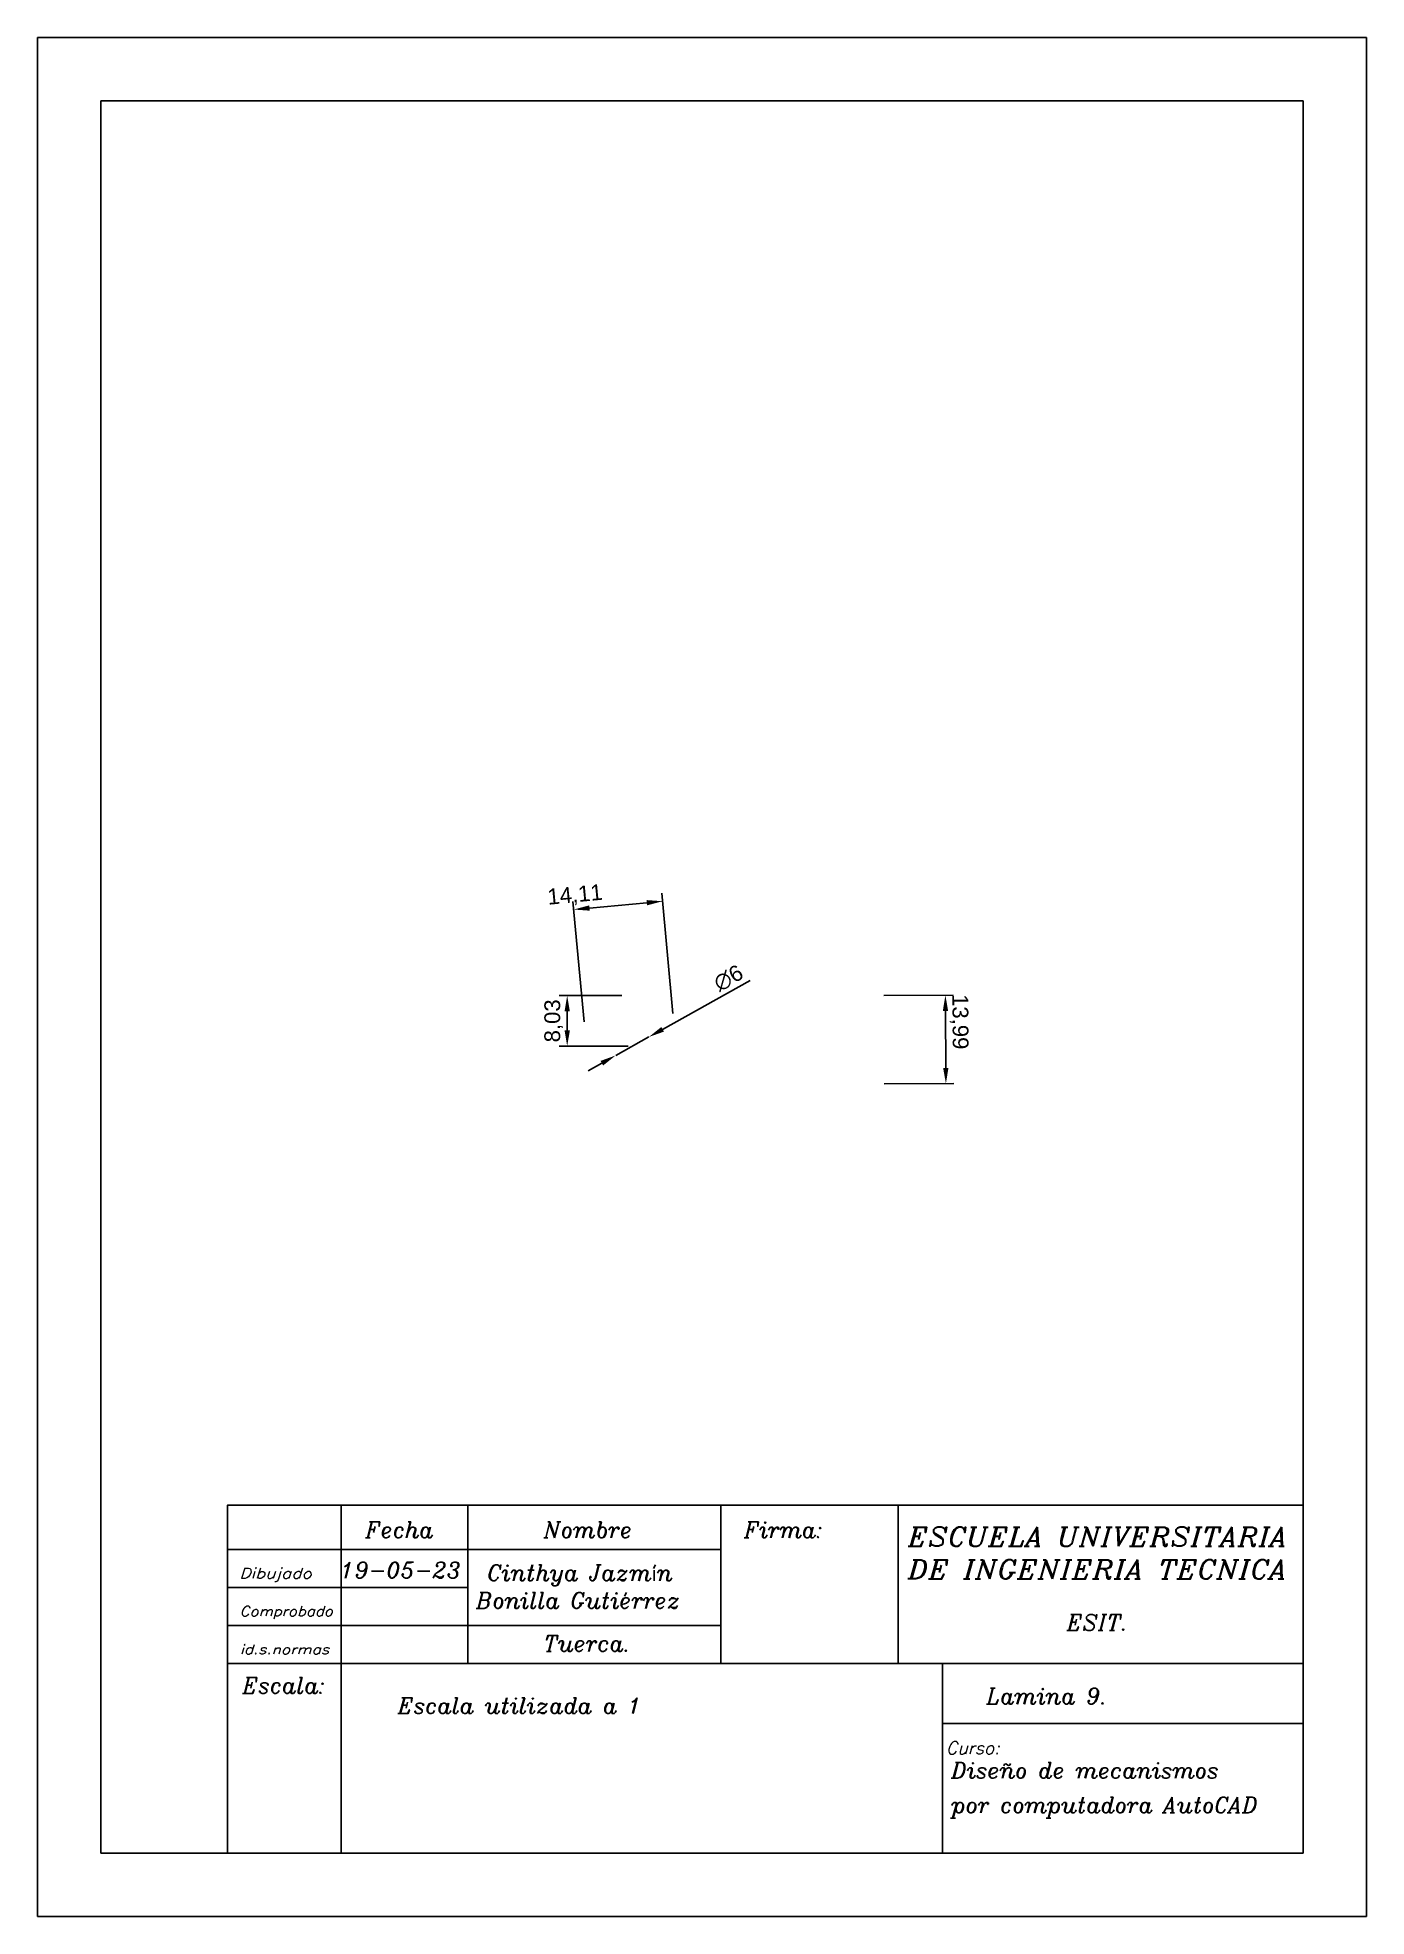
# Model space of a CAD drawing. Header units: inches. Extents: x 0 to 210, y 0 to 297.
import ezdxf
from ezdxf.enums import TextEntityAlignment as Align

# ---------------------------------------------------------------- set-up
doc = ezdxf.new("R2010")
doc.units = ezdxf.units.IN
doc.header["$MEASUREMENT"] = 0
doc.layers.get('0').update_dxf_attribs({"true_color": 0xc2ced6})
doc.styles.add('ITALIC', font='italic', dxfattribs={"height": 2})
doc.styles.add('ITALICC', font='italicc', dxfattribs={"height": 3})
doc.styles.get("Standard").update_dxf_attribs({"font": 'Arial.ttf'})
doc.dimstyles.new('ISO-25', dxfattribs={"dimtxt": 2.5, "dimasz": 2.5, "dimexe": 1.25, "dimexo": 0.625, "dimtad": 1, "dimtxsty": 'Standard', "dimcen": 2.5, "dimadec": 0, "dimazin": 0, "dimtfac": 1, "dimtmove": 0, "dimatfit": 3, "dimfxl": 1, "dimarcsym": 0})

# ---------------------------------------------------------------- blocks, each defined once
blk = doc.blocks.new('*D25')
at = {"color": 0, "lineweight": -2, "transparency": 16777216}
for p, q in [((112.63, 148.12), (98.79, 140.4)), ((91.37, 136.27), (96.61, 139.19)), ((89.18, 135.05), (87, 133.83))]:
    blk.add_line(p, q, dxfattribs=at)
at = {"color": 0, "transparency": 16777216}
for points in [[(98.59, 140.77), (99, 140.04), (96.61, 139.19)], [(88.98, 135.41), (89.39, 134.69), (91.37, 136.27)]]:
    blk.add_solid(points, dxfattribs=at)
at = {"layer": 'Defpoints', "color": 0, "transparency": 16777216}
for p in [(96.61, 139.19, 0.2), (91.37, 136.27, 0.16)]:
    blk.add_point(p, dxfattribs=at)
at = {"color": 0, "transparency": 16777216, "insert": (109.2, 148.5), "char_height": 2.5, "attachment_point": 5, "rotation": 29.1256}
blk.add_mtext('∅6', dxfattribs=at)
blk = doc.blocks.new('*D27')
at = {"color": 0, "lineweight": -2, "transparency": 16777216}
for p, q in [((86.38, 141.61), (84.61, 160.59)), ((96.29, 160.42), (87.22, 159.58)), ((100.43, 142.91), (98.67, 161.9))]:
    blk.add_line(p, q, dxfattribs=at)
at = {"color": 0, "transparency": 16777216}
for points in [[(96.25, 160.83), (96.33, 160), (98.78, 160.65)], [(87.18, 159.99), (87.26, 159.16), (84.73, 159.34)]]:
    blk.add_solid(points, dxfattribs=at)
at = {"layer": 'Defpoints', "color": 0, "transparency": 16777216}
for p in [(84.73, 159.34), (86.43, 140.98, -1.45), (100.49, 142.29, -3.86)]:
    blk.add_point(p, dxfattribs=at)
at = {"color": 0, "transparency": 16777216, "insert": (84.96, 161.51), "char_height": 2.5, "attachment_point": 5, "rotation": 5.3101}
blk.add_mtext('14,11', dxfattribs=at)
blk = doc.blocks.new('*D28')
at = {"color": 0, "lineweight": -2, "transparency": 16777216}
for p, q in [((92.33, 145.75), (82.46, 145.75)), ((83.71, 140.23), (83.71, 143.25)), ((93.36, 137.73), (82.46, 137.73))]:
    blk.add_line(p, q, dxfattribs=at)
at = {"color": 0, "transparency": 16777216}
for points in [[(83.29, 143.25), (84.13, 143.25), (83.71, 145.75)], [(83.29, 140.23), (84.13, 140.23), (83.71, 137.73)]]:
    blk.add_solid(points, dxfattribs=at)
at = {"layer": 'Defpoints', "color": 0, "transparency": 16777216}
for p in [(83.71, 145.75), (92.96, 145.75, -1.48), (93.99, 137.73, 0.18)]:
    blk.add_point(p, dxfattribs=at)
at = {"color": 0, "transparency": 16777216, "insert": (81.58, 141.74), "char_height": 2.5, "attachment_point": 5, "rotation": 90}
blk.add_mtext('8,03', dxfattribs=at)
blk = doc.blocks.new('*D30')
at = {"color": 0, "lineweight": -2, "transparency": 16777216}
for p, q in [((133.73, 145.75), (144.73, 145.81)), ((143.54, 134.31), (143.49, 143.3)), ((133.81, 131.76), (144.81, 131.82))]:
    blk.add_line(p, q, dxfattribs=at)
at = {"color": 0, "transparency": 16777216}
for points in [[(143.91, 143.31), (143.07, 143.3), (143.48, 145.8)], [(143.96, 134.31), (143.12, 134.31), (143.56, 131.81)]]:
    blk.add_solid(points, dxfattribs=at)
at = {"layer": 'Defpoints', "color": 0, "transparency": 16777216}
for p in [(133.11, 145.74, 3.99), (143.48, 145.8), (133.19, 131.75, 4.44)]:
    blk.add_point(p, dxfattribs=at)
at = {"color": 0, "transparency": 16777216, "insert": (145.63, 141.6), "char_height": 2.5, "attachment_point": 5, "rotation": 270.3311}
blk.add_mtext('13,99', dxfattribs=at)

msp = doc.modelspace()

# ---------------------------------------------------------------- linework, layer by layer
for p, q in [((0.013, 297.173), (210.013, 297.173)), ((0.013, 0.173), (0.013, 297.173)), ((210.013, 0.173), (210.013, 297.173)), ((10.013, 287.173), (200.013, 287.173)), ((10.013, 10.173), (10.013, 287.173)), ((200.013, 10.173), (200.013, 287.173)), ((10.013, 10.173), (200.013, 10.173)), ((0.013, 0.173), (210.013, 0.173))]:
    msp.add_line(p, q)
at = {"color": 1}
for points in [[(30.013, 10.173), (30.013, 65.173), (200.013, 65.173)], [(48.013, 10.173), (48.013, 65.173)], [(68.013, 40.173), (68.013, 65.173)], [(108.013, 40.173), (108.013, 65.173)], [(136.013, 40.173), (136.013, 65.173)], [(30.013, 40.173), (200.013, 40.173)], [(143.013, 10.173), (143.013, 40.173)], [(143.013, 30.657), (200.013, 30.657)]]:
    msp.add_lwpolyline(points, dxfattribs=at)
for points in [[(30.013, 58.173), (108.013, 58.173)], [(30.013, 52.173), (68.013, 52.173)], [(30.013, 46.173), (108.013, 46.173)]]:
    msp.add_lwpolyline(points)

# ---------------------------------------------------------------- texts
at = {"style": 'ITALIC'}
for s, height, p in [('Fecha', 2.5, (51.839, 60.029)), ('Nombre', 2.5, (80.013, 60.029)), ('Firma:', 2.5, (111.679, 60.029)), ('19-05-23', 2.5, (47.86, 53.664)), ('Cinthya Jazmín', 2.5, (71.083, 53.241)), ('Bonilla Gutiérrez', 2.5, (69.314, 48.872)), ('ESIT.', 2.5, (162.678, 45.376)), ('Tuerca.', 2.5, (79.992, 42.067)), ('Escala:', 2.5, (32.402, 35.431)), ('Lamina 9.', 2.5, (149.97, 33.749)), ('Escala utilizada a 1', 2.5, (56.957, 32.236)), ('Curso:', 2, (143.566, 25.809)), ('Diseño de mecanismos', 2.5, (144.41, 22.015)), ('por computadora AutoCAD', 2.5, (144.41, 16.535))]:
    msp.add_text(s, height=height, dxfattribs=at).set_placement(p)
at = {"style": 'ITALICC'}
for s, width, p, p2 in [('ESCUELA UNIVERSITARIA', 0.962783, (137.576, 58.702), (197.544, 58.702)), ('DE INGENIERIA TECNICA', 0.978493, (137.54, 53.542), (197.508, 53.542))]:
    msp.add_text(s, height=3, dxfattribs=dict(at, width=width)).set_placement(p, p2, align=Align.FIT)
at = {"style": 'ITALIC'}
for s, height, p, p2 in [('Dibujado', 1.6147, (31.874, 53.614), (43.331, 53.614)), ('Comprobado', 1.5432, (31.96, 47.651), (46.658, 47.651)), ('id.s.normas', 1.46982, (31.96, 41.647), (46.099, 41.647))]:
    msp.add_text(s, height=height, dxfattribs=at).set_placement(p, p2, align=Align.ALIGNED)

# ---------------------------------------------------------------- dimensions: what is measured, and where the dimension line sits
for base, p1, p2, angle, picture, middle in [((84.728, 159.345), (100.487, 142.289, -3.856), (86.435, 140.983, -1.445), 185.3101, '*D27', (85.156, 159.384)), ((143.475, 145.805), (133.187, 131.752, 4.441), (133.106, 145.745, 3.991), 90.33111, '*D30', (143.5, 141.587))]:
    dim = msp.add_linear_dim(base=base, p1=p1, p2=p2, angle=angle, dimstyle='ISO-25')
    dim.commit()
    dim.dimension.update_dxf_attribs({"geometry": picture, "text_midpoint": middle, "dimtype": 161})
dim = msp.add_diameter_dim_2p(p1=(91.369, 136.268, 0.159), p2=(96.61, 139.188, 0.201), dimstyle='ISO-25')
dim.commit()
dim.dimension.update_dxf_attribs({"geometry": '*D25', "text_midpoint": (110.179, 146.749), "dimtype": 163})
dim = msp.add_linear_dim(base=(83.709, 145.754), p1=(93.989, 137.728, 0.18), p2=(92.959, 145.754, -1.48), angle=90, dimstyle='ISO-25')
dim.commit()
dim.dimension.update_dxf_attribs({"geometry": '*D28', "text_midpoint": (81.578, 141.741)})

doc.saveas('drawing.dxf')
